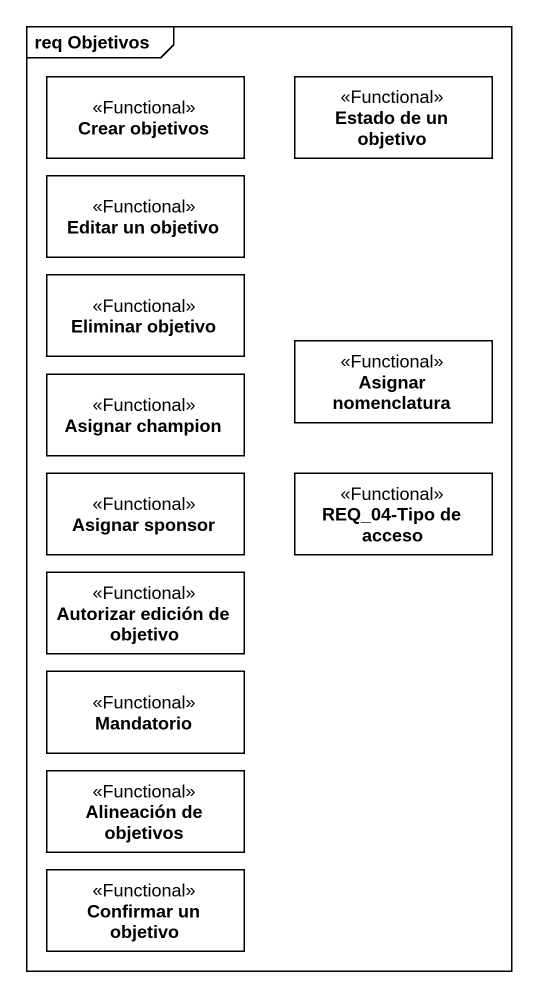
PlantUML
@startuml
mainframe req Objetivos
hide circle
hide empty members
class "Crear objetivos" as Crear_objetivos <<Functional>>
class "Estado de un objetivo" as Estado_de_un_objetivo <<Functional>>
class "Editar un objetivo" as Editar_un_objetivo <<Functional>>
class "Eliminar objetivo" as Eliminar_objetivo <<Functional>>
class "Asignar champion" as Asignar_champion <<Functional>>
class "Asignar nomenclatura" as Asignar_nomenclatura <<Functional>>
class "Asignar sponsor" as Asignar_sponsor <<Functional>>
class "REQ_04-Tipo de acceso" as REQ_04_Tipo_de_acceso <<Functional>>
class "Autorizar edición de objetivo" as Autorizar_edición_de <<Functional>>
class Mandatorio <<Functional>>
class "Alineación de objetivos" as Alineación_de_objetivos <<Functional>>
class "Confirmar un objetivo" as Confirmar_un_objetivo <<Functional>>
@enduml
